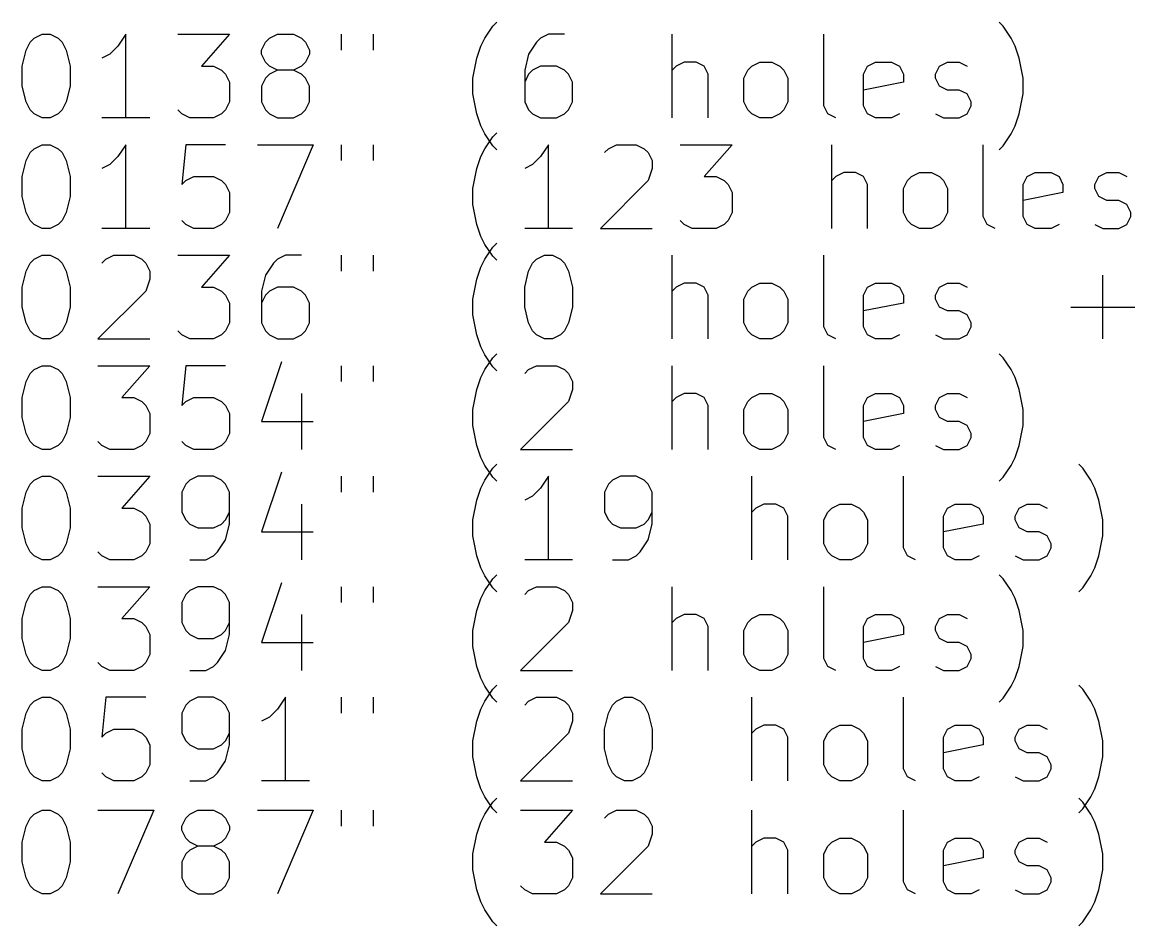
# Model space of a CAD drawing. Extents: x 148 to 350, y -219 to -100.
# Drawn here: x 174.29 to 200.86, y -206.71 to -185.12 of the extents above; entities that cross this region are included whole.
import ezdxf

# ---------------------------------------------------------------- set-up
doc = ezdxf.new("R2010")
doc.units = 0
doc.layers.add('BLACK', color=7, linetype='CONTINUOUS')

msp = doc.modelspace()

# ---------------------------------------------------------------- linework, layer by layer
at = {"layer": 'BLACK', "linetype": 'CONTINUOUS'}
for p, q in [((185.524, -185.214), (185.619, -185.119)), ((197.714, -185.214), (197.619, -185.119)), ((174.571, -185.5), (174.762, -185.405)), ((174.762, -185.405), (174.952, -185.405)), ((174.952, -185.405), (175.143, -185.5)), ((176.762, -185.405), (176.571, -185.69)), ((176.762, -187.405), (176.762, -185.405)), ((178, -185.405), (179.238, -185.405)), ((179.238, -185.405), (178.571, -186.167)), ((180.19, -185.5), (180.381, -185.405)), ((180.381, -185.405), (180.762, -185.405)), ((180.762, -185.405), (180.952, -185.5)), ((181.905, -185.405), (181.905, -185.786)), ((182.667, -185.405), (182.667, -185.786)), ((185.333, -185.5), (185.524, -185.214)), ((186.857, -185.405), (186.667, -185.5)), ((187.238, -185.405), (186.857, -185.405)), ((189.81, -187.405), (189.81, -185.405)), ((193.429, -187.119), (193.429, -185.405)), ((197.905, -185.5), (197.714, -185.214)), ((174.381, -185.786), (174.476, -185.595)), ((174.476, -185.595), (174.571, -185.5)), ((175.143, -185.5), (175.238, -185.595)), ((175.238, -185.595), (175.333, -185.786)), ((176.571, -185.69), (176.381, -185.881)), ((180, -185.786), (180.095, -185.595)), ((180.095, -185.595), (180.19, -185.5)), ((180.952, -185.5), (181.048, -185.595)), ((181.048, -185.595), (181.143, -185.786)), ((185.143, -185.976), (185.238, -185.69)), ((185.238, -185.69), (185.333, -185.5)), ((186.571, -185.595), (186.381, -185.881)), ((186.667, -185.5), (186.571, -185.595)), ((198, -185.69), (197.905, -185.5)), ((198.095, -185.976), (198, -185.69)), ((174.286, -186.167), (174.381, -185.786)), ((175.333, -185.786), (175.429, -186.167)), ((176.381, -185.881), (176.19, -185.976)), ((180, -185.881), (180, -185.786)), ((180.095, -186.071), (180, -185.881)), ((181.143, -185.881), (181.048, -186.071)), ((181.143, -185.786), (181.143, -185.881)), ((185.048, -186.452), (185.143, -185.976)), ((186.381, -185.881), (186.286, -186.262)), ((198.19, -186.452), (198.095, -185.976)), ((174.286, -186.643), (174.286, -186.167)), ((175.429, -186.167), (175.429, -186.643)), ((178.571, -186.167), (178.857, -186.167)), ((178.857, -186.167), (179.048, -186.262)), ((179.048, -186.262), (179.143, -186.357)), ((180.19, -186.167), (180.095, -186.071)), ((180.381, -186.262), (180.19, -186.167)), ((180.381, -186.262), (180.19, -186.357)), ((180.762, -186.262), (180.381, -186.262)), ((180.952, -186.167), (180.762, -186.262)), ((180.952, -186.357), (180.762, -186.262)), ((181.048, -186.071), (180.952, -186.167)), ((186.286, -186.262), (186.286, -187.024)), ((186.476, -186.262), (186.381, -186.357)), ((186.667, -186.167), (186.476, -186.262)), ((187.048, -186.167), (186.667, -186.167)), ((187.238, -186.262), (187.048, -186.167)), ((187.333, -186.357), (187.238, -186.262)), ((189.905, -186.167), (189.81, -186.262)), ((190.095, -186.071), (189.905, -186.167)), ((190.381, -186.071), (190.095, -186.071)), ((190.571, -186.167), (190.381, -186.071)), ((190.667, -186.357), (190.571, -186.167)), ((191.524, -186.452), (191.619, -186.262)), ((191.619, -186.262), (191.714, -186.167)), ((191.714, -186.167), (191.905, -186.071)), ((191.905, -186.071), (192.19, -186.071)), ((192.19, -186.071), (192.381, -186.167)), ((192.381, -186.167), (192.476, -186.262)), ((192.476, -186.262), (192.571, -186.452)), ((194.381, -186.357), (194.476, -186.167)), ((194.476, -186.167), (194.667, -186.071)), ((194.667, -186.071), (195.048, -186.071)), ((195.048, -186.071), (195.238, -186.167)), ((195.238, -186.167), (195.333, -186.357)), ((196.095, -186.357), (196.19, -186.167)), ((196.19, -186.167), (196.381, -186.071)), ((196.381, -186.071), (196.667, -186.071)), ((196.667, -186.071), (196.857, -186.167)), ((179.143, -186.357), (179.238, -186.548)), ((180.095, -186.452), (180, -186.643)), ((180.19, -186.357), (180.095, -186.452)), ((181.048, -186.452), (180.952, -186.357)), ((181.143, -186.643), (181.048, -186.452)), ((185.048, -186.833), (185.048, -186.452)), ((186.381, -186.357), (186.286, -186.548)), ((187.429, -186.548), (187.333, -186.357)), ((190.667, -187.405), (190.667, -186.357)), ((191.524, -187.024), (191.524, -186.452)), ((192.571, -186.452), (192.571, -187.024)), ((194.381, -187.119), (194.381, -186.357)), ((195.333, -186.357), (195.333, -186.548)), ((196.095, -186.452), (196.095, -186.357)), ((196.19, -186.643), (196.095, -186.452)), ((198.19, -186.833), (198.19, -186.452)), ((174.381, -187.024), (174.286, -186.643)), ((175.429, -186.643), (175.333, -187.024)), ((179.238, -186.548), (179.238, -187.024)), ((180, -186.643), (180, -187.024)), ((181.143, -187.024), (181.143, -186.643)), ((187.429, -187.024), (187.429, -186.548)), ((195.333, -186.548), (194.381, -186.738)), ((196.381, -186.738), (196.19, -186.643)), ((196.667, -186.738), (196.381, -186.738)), ((196.857, -186.833), (196.667, -186.738)), ((174.476, -187.214), (174.381, -187.024)), ((175.333, -187.024), (175.238, -187.214)), ((179.238, -187.024), (179.143, -187.214)), ((180, -187.024), (180.095, -187.214)), ((181.048, -187.214), (181.143, -187.024)), ((185.143, -187.31), (185.048, -186.833)), ((186.286, -187.024), (186.381, -187.214)), ((187.333, -187.214), (187.429, -187.024)), ((191.619, -187.214), (191.524, -187.024)), ((192.571, -187.024), (192.476, -187.214)), ((196.952, -187.024), (196.857, -186.833)), ((196.952, -187.119), (196.952, -187.024)), ((198.095, -187.31), (198.19, -186.833)), ((174.571, -187.31), (174.476, -187.214)), ((174.762, -187.405), (174.571, -187.31)), ((175.143, -187.31), (174.952, -187.405)), ((175.238, -187.214), (175.143, -187.31)), ((178.095, -187.31), (178, -187.214)), ((178.286, -187.405), (178.095, -187.31)), ((179.048, -187.31), (178.857, -187.405)), ((179.143, -187.214), (179.048, -187.31)), ((180.095, -187.214), (180.19, -187.31)), ((180.19, -187.31), (180.381, -187.405)), ((180.762, -187.405), (180.952, -187.31)), ((180.952, -187.31), (181.048, -187.214)), ((185.238, -187.595), (185.143, -187.31)), ((186.381, -187.214), (186.476, -187.31)), ((186.476, -187.31), (186.667, -187.405)), ((187.048, -187.405), (187.238, -187.31)), ((187.238, -187.31), (187.333, -187.214)), ((191.714, -187.31), (191.619, -187.214)), ((191.905, -187.405), (191.714, -187.31)), ((192.381, -187.31), (192.19, -187.405)), ((192.476, -187.214), (192.381, -187.31)), ((193.524, -187.31), (193.429, -187.119)), ((193.714, -187.405), (193.524, -187.31)), ((194.476, -187.31), (194.381, -187.119)), ((194.667, -187.405), (194.476, -187.31)), ((195.238, -187.31), (195.048, -187.405)), ((196.095, -187.31), (196.286, -187.405)), ((196.667, -187.405), (196.857, -187.31)), ((196.857, -187.31), (196.952, -187.119)), ((198, -187.595), (198.095, -187.31)), ((174.952, -187.405), (174.762, -187.405)), ((177.333, -187.405), (176.19, -187.405)), ((178.857, -187.405), (178.286, -187.405)), ((180.381, -187.405), (180.762, -187.405)), ((186.667, -187.405), (187.048, -187.405)), ((192.19, -187.405), (191.905, -187.405)), ((195.048, -187.405), (194.667, -187.405)), ((196.286, -187.405), (196.667, -187.405)), ((185.333, -187.786), (185.238, -187.595)), ((185.524, -188.071), (185.333, -187.786)), ((185.333, -188.14), (185.524, -187.854)), ((185.524, -187.854), (185.619, -187.759)), ((197.714, -188.071), (197.905, -187.786)), ((197.905, -187.786), (198, -187.595)), ((174.571, -188.14), (174.762, -188.045)), ((174.762, -188.045), (174.952, -188.045)), ((174.952, -188.045), (175.143, -188.14)), ((176.762, -188.045), (176.571, -188.33)), ((176.762, -190.045), (176.762, -188.045)), ((178.19, -188.045), (178.095, -188.997)), ((179.143, -188.045), (178.19, -188.045)), ((179.905, -188.045), (181.238, -188.045)), ((181.238, -188.045), (180.381, -190.045)), ((181.905, -188.045), (181.905, -188.426)), ((182.667, -188.045), (182.667, -188.426)), ((185.619, -188.167), (185.524, -188.071)), ((186.857, -188.045), (186.667, -188.33)), ((186.857, -190.045), (186.857, -188.045)), ((188.286, -188.14), (188.476, -188.045)), ((188.476, -188.045), (188.952, -188.045)), ((188.952, -188.045), (189.143, -188.14)), ((190, -188.045), (191.238, -188.045)), ((191.238, -188.045), (190.571, -188.807)), ((193.619, -190.045), (193.619, -188.045)), ((197.238, -189.759), (197.238, -188.045)), ((197.619, -188.167), (197.714, -188.071)), ((174.381, -188.426), (174.476, -188.235)), ((174.476, -188.235), (174.571, -188.14)), ((175.143, -188.14), (175.238, -188.235)), ((175.238, -188.235), (175.333, -188.426)), ((176.571, -188.33), (176.381, -188.521)), ((185.143, -188.616), (185.238, -188.33)), ((185.238, -188.33), (185.333, -188.14)), ((186.667, -188.33), (186.476, -188.521)), ((188.19, -188.235), (188.286, -188.14)), ((189.143, -188.14), (189.238, -188.235)), ((189.238, -188.235), (189.333, -188.426)), ((174.286, -188.807), (174.381, -188.426)), ((175.333, -188.426), (175.429, -188.807)), ((176.381, -188.521), (176.19, -188.616)), ((185.048, -189.092), (185.143, -188.616)), ((186.476, -188.521), (186.286, -188.616)), ((189.333, -188.616), (189.238, -188.902)), ((189.333, -188.426), (189.333, -188.616)), ((174.286, -189.283), (174.286, -188.807)), ((175.429, -188.807), (175.429, -189.283)), ((178.095, -188.997), (178.19, -188.902)), ((178.19, -188.902), (178.381, -188.807)), ((178.381, -188.807), (178.857, -188.807)), ((178.857, -188.807), (179.048, -188.902)), ((179.048, -188.902), (179.143, -188.997)), ((189.238, -188.902), (188.095, -190.045)), ((190.571, -188.807), (190.857, -188.807)), ((190.857, -188.807), (191.048, -188.902)), ((191.048, -188.902), (191.143, -188.997)), ((193.714, -188.807), (193.619, -188.902)), ((193.905, -188.711), (193.714, -188.807)), ((194.19, -188.711), (193.905, -188.711)), ((194.381, -188.807), (194.19, -188.711)), ((194.476, -188.997), (194.381, -188.807)), ((195.333, -189.092), (195.429, -188.902)), ((195.429, -188.902), (195.524, -188.807)), ((195.524, -188.807), (195.714, -188.711)), ((195.714, -188.711), (196, -188.711)), ((196, -188.711), (196.19, -188.807)), ((196.19, -188.807), (196.286, -188.902)), ((196.286, -188.902), (196.381, -189.092)), ((198.19, -188.997), (198.286, -188.807)), ((198.286, -188.807), (198.476, -188.711)), ((198.476, -188.711), (198.857, -188.711)), ((198.857, -188.711), (199.048, -188.807)), ((199.048, -188.807), (199.143, -188.997)), ((199.905, -188.997), (200, -188.807)), ((200, -188.807), (200.19, -188.711)), ((200.19, -188.711), (200.476, -188.711)), ((200.476, -188.711), (200.667, -188.807)), ((179.143, -188.997), (179.238, -189.188)), ((185.048, -189.473), (185.048, -189.092)), ((191.143, -188.997), (191.238, -189.188)), ((194.476, -190.045), (194.476, -188.997)), ((195.333, -189.664), (195.333, -189.092)), ((196.381, -189.092), (196.381, -189.664)), ((198.19, -189.759), (198.19, -188.997)), ((199.143, -188.997), (199.143, -189.188)), ((199.905, -189.092), (199.905, -188.997)), ((200, -189.283), (199.905, -189.092)), ((174.381, -189.664), (174.286, -189.283)), ((175.429, -189.283), (175.333, -189.664)), ((179.238, -189.188), (179.238, -189.664)), ((191.238, -189.188), (191.238, -189.664)), ((199.143, -189.188), (198.19, -189.378)), ((200.19, -189.378), (200, -189.283)), ((200.476, -189.378), (200.19, -189.378)), ((200.667, -189.473), (200.476, -189.378)), ((174.476, -189.854), (174.381, -189.664)), ((175.333, -189.664), (175.238, -189.854)), ((179.238, -189.664), (179.143, -189.854)), ((185.143, -189.95), (185.048, -189.473)), ((191.238, -189.664), (191.143, -189.854)), ((195.429, -189.854), (195.333, -189.664)), ((196.381, -189.664), (196.286, -189.854)), ((200.762, -189.664), (200.667, -189.473)), ((200.762, -189.759), (200.762, -189.664)), ((174.571, -189.95), (174.476, -189.854)), ((174.762, -190.045), (174.571, -189.95)), ((175.143, -189.95), (174.952, -190.045)), ((175.238, -189.854), (175.143, -189.95)), ((178.19, -189.95), (178.095, -189.854)), ((178.381, -190.045), (178.19, -189.95)), ((179.048, -189.95), (178.857, -190.045)), ((179.143, -189.854), (179.048, -189.95)), ((185.238, -190.235), (185.143, -189.95)), ((190.095, -189.95), (190, -189.854)), ((190.286, -190.045), (190.095, -189.95)), ((191.048, -189.95), (190.857, -190.045)), ((191.143, -189.854), (191.048, -189.95)), ((195.524, -189.95), (195.429, -189.854)), ((195.714, -190.045), (195.524, -189.95)), ((196.19, -189.95), (196, -190.045)), ((196.286, -189.854), (196.19, -189.95)), ((197.333, -189.95), (197.238, -189.759)), ((197.524, -190.045), (197.333, -189.95)), ((198.286, -189.95), (198.19, -189.759)), ((198.476, -190.045), (198.286, -189.95)), ((199.048, -189.95), (198.857, -190.045)), ((199.905, -189.95), (200.095, -190.045)), ((200.476, -190.045), (200.667, -189.95)), ((200.667, -189.95), (200.762, -189.759)), ((174.952, -190.045), (174.762, -190.045)), ((177.333, -190.045), (176.19, -190.045)), ((178.857, -190.045), (178.381, -190.045)), ((185.333, -190.426), (185.238, -190.235)), ((187.429, -190.045), (186.286, -190.045)), ((188.095, -190.045), (189.333, -190.045)), ((190.857, -190.045), (190.286, -190.045)), ((196, -190.045), (195.714, -190.045)), ((198.857, -190.045), (198.476, -190.045)), ((200.095, -190.045), (200.476, -190.045)), ((185.524, -190.711), (185.333, -190.426)), ((185.333, -190.78), (185.524, -190.494)), ((185.524, -190.494), (185.619, -190.399)), ((174.571, -190.78), (174.762, -190.685)), ((174.762, -190.685), (174.952, -190.685)), ((174.952, -190.685), (175.143, -190.78)), ((176.286, -190.78), (176.476, -190.685)), ((176.476, -190.685), (176.952, -190.685)), ((176.952, -190.685), (177.143, -190.78)), ((178, -190.685), (179.238, -190.685)), ((179.238, -190.685), (178.571, -191.447)), ((180.571, -190.685), (180.381, -190.78)), ((180.952, -190.685), (180.571, -190.685)), ((181.905, -190.685), (181.905, -191.066)), ((182.667, -190.685), (182.667, -191.066)), ((185.619, -190.807), (185.524, -190.711)), ((186.571, -190.78), (186.762, -190.685)), ((186.762, -190.685), (186.952, -190.685)), ((186.952, -190.685), (187.143, -190.78)), ((189.81, -192.685), (189.81, -190.685)), ((193.429, -192.399), (193.429, -190.685)), ((174.381, -191.066), (174.476, -190.875)), ((174.476, -190.875), (174.571, -190.78)), ((175.143, -190.78), (175.238, -190.875)), ((175.238, -190.875), (175.333, -191.066)), ((176.19, -190.875), (176.286, -190.78)), ((177.143, -190.78), (177.238, -190.875)), ((177.238, -190.875), (177.333, -191.066)), ((180.286, -190.875), (180.095, -191.161)), ((180.381, -190.78), (180.286, -190.875)), ((185.143, -191.256), (185.238, -190.97)), ((185.238, -190.97), (185.333, -190.78)), ((186.381, -191.066), (186.476, -190.875)), ((186.476, -190.875), (186.571, -190.78)), ((187.143, -190.78), (187.238, -190.875)), ((187.238, -190.875), (187.333, -191.066)), ((174.286, -191.447), (174.381, -191.066)), ((175.333, -191.066), (175.429, -191.447)), ((177.333, -191.256), (177.238, -191.542)), ((177.333, -191.066), (177.333, -191.256)), ((180.095, -191.161), (180, -191.542)), ((185.048, -191.732), (185.143, -191.256)), ((186.286, -191.447), (186.381, -191.066)), ((187.333, -191.066), (187.429, -191.447)), ((200.095, -192.685), (200.095, -191.161)), ((174.286, -191.923), (174.286, -191.447)), ((175.429, -191.447), (175.429, -191.923)), ((177.238, -191.542), (176.095, -192.685)), ((178.571, -191.447), (178.857, -191.447)), ((178.857, -191.447), (179.048, -191.542)), ((179.048, -191.542), (179.143, -191.637)), ((180, -191.542), (180, -192.304)), ((180.19, -191.542), (180.095, -191.637)), ((180.381, -191.447), (180.19, -191.542)), ((180.762, -191.447), (180.381, -191.447)), ((180.952, -191.542), (180.762, -191.447)), ((181.048, -191.637), (180.952, -191.542)), ((186.286, -191.923), (186.286, -191.447)), ((187.429, -191.447), (187.429, -191.923)), ((189.905, -191.447), (189.81, -191.542)), ((190.095, -191.351), (189.905, -191.447)), ((190.381, -191.351), (190.095, -191.351)), ((190.571, -191.447), (190.381, -191.351)), ((190.667, -191.637), (190.571, -191.447)), ((191.524, -191.732), (191.619, -191.542)), ((191.619, -191.542), (191.714, -191.447)), ((191.714, -191.447), (191.905, -191.351)), ((191.905, -191.351), (192.19, -191.351)), ((192.19, -191.351), (192.381, -191.447)), ((192.381, -191.447), (192.476, -191.542)), ((192.476, -191.542), (192.571, -191.732)), ((194.381, -191.637), (194.476, -191.447)), ((194.476, -191.447), (194.667, -191.351)), ((194.667, -191.351), (195.048, -191.351)), ((195.048, -191.351), (195.238, -191.447)), ((195.238, -191.447), (195.333, -191.637)), ((196.095, -191.637), (196.19, -191.447)), ((196.19, -191.447), (196.381, -191.351)), ((196.381, -191.351), (196.667, -191.351)), ((196.667, -191.351), (196.857, -191.447)), ((179.143, -191.637), (179.238, -191.828)), ((179.238, -191.828), (179.238, -192.304)), ((180.095, -191.637), (180, -191.828)), ((181.143, -191.828), (181.048, -191.637)), ((181.143, -192.304), (181.143, -191.828)), ((185.048, -192.113), (185.048, -191.732)), ((190.667, -192.685), (190.667, -191.637)), ((191.524, -192.304), (191.524, -191.732)), ((192.571, -191.732), (192.571, -192.304)), ((194.381, -192.399), (194.381, -191.637)), ((195.333, -191.828), (194.381, -192.018)), ((195.333, -191.637), (195.333, -191.828)), ((196.095, -191.732), (196.095, -191.637)), ((196.19, -191.923), (196.095, -191.732)), ((174.381, -192.304), (174.286, -191.923)), ((175.429, -191.923), (175.333, -192.304)), ((186.381, -192.304), (186.286, -191.923)), ((187.429, -191.923), (187.333, -192.304)), ((196.381, -192.018), (196.19, -191.923)), ((196.667, -192.018), (196.381, -192.018)), ((196.857, -192.113), (196.667, -192.018)), ((199.333, -191.923), (200.857, -191.923)), ((174.476, -192.494), (174.381, -192.304)), ((175.333, -192.304), (175.238, -192.494)), ((179.238, -192.304), (179.143, -192.494)), ((180, -192.304), (180.095, -192.494)), ((181.048, -192.494), (181.143, -192.304)), ((185.143, -192.59), (185.048, -192.113)), ((186.476, -192.494), (186.381, -192.304)), ((187.333, -192.304), (187.238, -192.494)), ((191.619, -192.494), (191.524, -192.304)), ((192.571, -192.304), (192.476, -192.494)), ((196.952, -192.304), (196.857, -192.113)), ((196.952, -192.399), (196.952, -192.304)), ((174.571, -192.59), (174.476, -192.494)), ((174.762, -192.685), (174.571, -192.59)), ((175.143, -192.59), (174.952, -192.685)), ((175.238, -192.494), (175.143, -192.59)), ((178.095, -192.59), (178, -192.494)), ((178.286, -192.685), (178.095, -192.59)), ((179.048, -192.59), (178.857, -192.685)), ((179.143, -192.494), (179.048, -192.59)), ((180.095, -192.494), (180.19, -192.59)), ((180.19, -192.59), (180.381, -192.685)), ((180.762, -192.685), (180.952, -192.59)), ((180.952, -192.59), (181.048, -192.494)), ((185.238, -192.875), (185.143, -192.59)), ((186.571, -192.59), (186.476, -192.494)), ((186.762, -192.685), (186.571, -192.59)), ((187.143, -192.59), (186.952, -192.685)), ((187.238, -192.494), (187.143, -192.59)), ((191.714, -192.59), (191.619, -192.494)), ((191.905, -192.685), (191.714, -192.59)), ((192.381, -192.59), (192.19, -192.685)), ((192.476, -192.494), (192.381, -192.59)), ((193.524, -192.59), (193.429, -192.399)), ((193.714, -192.685), (193.524, -192.59)), ((194.476, -192.59), (194.381, -192.399)), ((194.667, -192.685), (194.476, -192.59)), ((195.238, -192.59), (195.048, -192.685)), ((196.095, -192.59), (196.286, -192.685)), ((196.667, -192.685), (196.857, -192.59)), ((196.857, -192.59), (196.952, -192.399)), ((174.952, -192.685), (174.762, -192.685)), ((176.095, -192.685), (177.333, -192.685)), ((178.857, -192.685), (178.286, -192.685)), ((180.381, -192.685), (180.762, -192.685)), ((185.333, -193.066), (185.238, -192.875)), ((186.952, -192.685), (186.762, -192.685)), ((192.19, -192.685), (191.905, -192.685)), ((195.048, -192.685), (194.667, -192.685)), ((196.286, -192.685), (196.667, -192.685)), ((185.524, -193.351), (185.333, -193.066)), ((185.333, -193.42), (185.524, -193.134)), ((185.524, -193.134), (185.619, -193.039)), ((197.714, -193.134), (197.619, -193.039)), ((197.905, -193.42), (197.714, -193.134)), ((174.476, -193.515), (174.571, -193.42)), ((174.571, -193.42), (174.762, -193.325)), ((174.762, -193.325), (174.952, -193.325)), ((174.952, -193.325), (175.143, -193.42)), ((175.143, -193.42), (175.238, -193.515)), ((176.095, -193.325), (177.333, -193.325)), ((177.333, -193.325), (176.667, -194.087)), ((178.19, -193.325), (178.095, -194.277)), ((179.143, -193.325), (178.19, -193.325)), ((180.476, -193.23), (180, -194.658)), ((181.905, -193.325), (181.905, -193.706)), ((182.667, -193.325), (182.667, -193.706)), ((185.238, -193.61), (185.333, -193.42)), ((185.619, -193.447), (185.524, -193.351)), ((186.286, -193.515), (186.381, -193.42)), ((186.381, -193.42), (186.571, -193.325)), ((186.571, -193.325), (187.048, -193.325)), ((187.048, -193.325), (187.238, -193.42)), ((187.238, -193.42), (187.333, -193.515)), ((189.81, -195.325), (189.81, -193.325)), ((193.429, -195.039), (193.429, -193.325)), ((198, -193.61), (197.905, -193.42)), ((174.381, -193.706), (174.476, -193.515)), ((175.238, -193.515), (175.333, -193.706)), ((185.143, -193.896), (185.238, -193.61)), ((187.333, -193.515), (187.429, -193.706)), ((198.095, -193.896), (198, -193.61)), ((174.286, -194.087), (174.381, -193.706)), ((175.333, -193.706), (175.429, -194.087)), ((185.048, -194.372), (185.143, -193.896)), ((187.429, -193.896), (187.333, -194.182)), ((187.429, -193.706), (187.429, -193.896)), ((198.19, -194.372), (198.095, -193.896)), ((174.286, -194.563), (174.286, -194.087)), ((175.429, -194.087), (175.429, -194.563)), ((176.667, -194.087), (176.952, -194.087)), ((176.952, -194.087), (177.143, -194.182)), ((177.143, -194.182), (177.238, -194.277)), ((178.095, -194.277), (178.19, -194.182)), ((178.19, -194.182), (178.381, -194.087)), ((178.381, -194.087), (178.857, -194.087)), ((178.857, -194.087), (179.048, -194.182)), ((179.048, -194.182), (179.143, -194.277)), ((180.952, -193.991), (180.952, -195.325)), ((187.333, -194.182), (186.19, -195.325)), ((189.905, -194.087), (189.81, -194.182)), ((190.095, -193.991), (189.905, -194.087)), ((190.381, -193.991), (190.095, -193.991)), ((190.571, -194.087), (190.381, -193.991)), ((190.667, -194.277), (190.571, -194.087)), ((191.524, -194.372), (191.619, -194.182)), ((191.619, -194.182), (191.714, -194.087)), ((191.714, -194.087), (191.905, -193.991)), ((191.905, -193.991), (192.19, -193.991)), ((192.19, -193.991), (192.381, -194.087)), ((192.381, -194.087), (192.476, -194.182)), ((192.476, -194.182), (192.571, -194.372)), ((194.381, -194.277), (194.476, -194.087)), ((194.476, -194.087), (194.667, -193.991)), ((194.667, -193.991), (195.048, -193.991)), ((195.048, -193.991), (195.238, -194.087)), ((195.238, -194.087), (195.333, -194.277)), ((196.095, -194.277), (196.19, -194.087)), ((196.19, -194.087), (196.381, -193.991)), ((196.381, -193.991), (196.667, -193.991)), ((196.667, -193.991), (196.857, -194.087)), ((177.238, -194.277), (177.333, -194.468)), ((177.333, -194.468), (177.333, -194.944)), ((179.143, -194.277), (179.238, -194.468)), ((179.238, -194.468), (179.238, -194.944)), ((185.048, -194.753), (185.048, -194.372)), ((190.667, -195.325), (190.667, -194.277)), ((191.524, -194.944), (191.524, -194.372)), ((192.571, -194.372), (192.571, -194.944)), ((194.381, -195.039), (194.381, -194.277)), ((195.333, -194.468), (194.381, -194.658)), ((195.333, -194.277), (195.333, -194.468)), ((196.095, -194.372), (196.095, -194.277)), ((196.19, -194.563), (196.095, -194.372)), ((198.19, -194.753), (198.19, -194.372)), ((174.381, -194.944), (174.286, -194.563)), ((175.429, -194.563), (175.333, -194.944)), ((180, -194.658), (181.238, -194.658)), ((185.143, -195.23), (185.048, -194.753)), ((196.381, -194.658), (196.19, -194.563)), ((196.667, -194.658), (196.381, -194.658)), ((196.857, -194.753), (196.667, -194.658)), ((196.952, -194.944), (196.857, -194.753)), ((198.095, -195.23), (198.19, -194.753)), ((174.476, -195.134), (174.381, -194.944)), ((175.333, -194.944), (175.238, -195.134)), ((177.333, -194.944), (177.238, -195.134)), ((179.238, -194.944), (179.143, -195.134)), ((191.619, -195.134), (191.524, -194.944)), ((192.571, -194.944), (192.476, -195.134)), ((196.952, -195.039), (196.952, -194.944)), ((174.571, -195.23), (174.476, -195.134)), ((174.762, -195.325), (174.571, -195.23)), ((175.143, -195.23), (174.952, -195.325)), ((175.238, -195.134), (175.143, -195.23)), ((176.19, -195.23), (176.095, -195.134)), ((176.381, -195.325), (176.19, -195.23)), ((177.143, -195.23), (176.952, -195.325)), ((177.238, -195.134), (177.143, -195.23)), ((178.19, -195.23), (178.095, -195.134)), ((178.381, -195.325), (178.19, -195.23)), ((179.048, -195.23), (178.857, -195.325)), ((179.143, -195.134), (179.048, -195.23)), ((185.238, -195.515), (185.143, -195.23)), ((191.714, -195.23), (191.619, -195.134)), ((191.905, -195.325), (191.714, -195.23)), ((192.381, -195.23), (192.19, -195.325)), ((192.476, -195.134), (192.381, -195.23)), ((193.524, -195.23), (193.429, -195.039)), ((193.714, -195.325), (193.524, -195.23)), ((194.476, -195.23), (194.381, -195.039)), ((194.667, -195.325), (194.476, -195.23)), ((195.238, -195.23), (195.048, -195.325)), ((196.095, -195.23), (196.286, -195.325)), ((196.667, -195.325), (196.857, -195.23)), ((196.857, -195.23), (196.952, -195.039)), ((198, -195.515), (198.095, -195.23)), ((174.952, -195.325), (174.762, -195.325)), ((176.952, -195.325), (176.381, -195.325)), ((178.857, -195.325), (178.381, -195.325)), ((185.333, -195.706), (185.238, -195.515)), ((186.19, -195.325), (187.429, -195.325)), ((192.19, -195.325), (191.905, -195.325)), ((195.048, -195.325), (194.667, -195.325)), ((196.286, -195.325), (196.667, -195.325)), ((197.905, -195.706), (198, -195.515)), ((185.524, -195.991), (185.333, -195.706)), ((185.333, -196.06), (185.524, -195.774)), ((185.524, -195.774), (185.619, -195.679)), ((197.714, -195.991), (197.905, -195.706)), ((199.619, -195.774), (199.524, -195.679)), ((199.81, -196.06), (199.619, -195.774)), ((174.476, -196.155), (174.571, -196.06)), ((174.571, -196.06), (174.762, -195.965)), ((174.762, -195.965), (174.952, -195.965)), ((174.952, -195.965), (175.143, -196.06)), ((175.143, -196.06), (175.238, -196.155)), ((176.095, -195.965), (177.333, -195.965)), ((177.333, -195.965), (176.667, -196.727)), ((178.286, -196.06), (178.19, -196.155)), ((178.476, -195.965), (178.286, -196.06)), ((178.857, -195.965), (178.476, -195.965)), ((179.048, -196.06), (178.857, -195.965)), ((179.143, -196.155), (179.048, -196.06)), ((180.476, -195.87), (180, -197.298)), ((181.905, -195.965), (181.905, -196.346)), ((182.667, -195.965), (182.667, -196.346)), ((185.238, -196.25), (185.333, -196.06)), ((185.619, -196.087), (185.524, -195.991)), ((186.857, -195.965), (186.667, -196.25)), ((186.857, -197.965), (186.857, -195.965)), ((188.381, -196.06), (188.286, -196.155)), ((188.571, -195.965), (188.381, -196.06)), ((188.952, -195.965), (188.571, -195.965)), ((189.143, -196.06), (188.952, -195.965)), ((189.238, -196.155), (189.143, -196.06)), ((191.714, -197.965), (191.714, -195.965)), ((195.333, -197.679), (195.333, -195.965)), ((197.619, -196.087), (197.714, -195.991)), ((199.905, -196.25), (199.81, -196.06)), ((174.286, -196.727), (174.381, -196.346)), ((174.381, -196.346), (174.476, -196.155)), ((175.238, -196.155), (175.333, -196.346)), ((175.333, -196.346), (175.429, -196.727)), ((178.19, -196.155), (178.095, -196.346)), ((178.095, -196.346), (178.095, -196.822)), ((179.238, -196.346), (179.143, -196.155)), ((179.238, -197.108), (179.238, -196.346)), ((185.143, -196.536), (185.238, -196.25)), ((186.667, -196.25), (186.476, -196.441)), ((188.286, -196.155), (188.19, -196.346)), ((188.19, -196.346), (188.19, -196.822)), ((189.333, -196.346), (189.238, -196.155)), ((189.333, -197.108), (189.333, -196.346)), ((200, -196.536), (199.905, -196.25)), ((185.048, -197.012), (185.143, -196.536)), ((186.476, -196.441), (186.286, -196.536)), ((200.095, -197.012), (200, -196.536)), ((174.286, -197.203), (174.286, -196.727)), ((175.429, -196.727), (175.429, -197.203)), ((176.667, -196.727), (176.952, -196.727)), ((176.952, -196.727), (177.143, -196.822)), ((177.143, -196.822), (177.238, -196.917)), ((178.095, -196.822), (178.19, -197.012)), ((179.143, -197.012), (179.238, -196.822)), ((180.952, -196.631), (180.952, -197.965)), ((188.19, -196.822), (188.286, -197.012)), ((189.238, -197.012), (189.333, -196.822)), ((191.81, -196.727), (191.714, -196.822)), ((192, -196.631), (191.81, -196.727)), ((192.286, -196.631), (192, -196.631)), ((192.476, -196.727), (192.286, -196.631)), ((192.571, -196.917), (192.476, -196.727)), ((193.429, -197.012), (193.524, -196.822)), ((193.524, -196.822), (193.619, -196.727)), ((193.619, -196.727), (193.81, -196.631)), ((193.81, -196.631), (194.095, -196.631)), ((194.095, -196.631), (194.286, -196.727)), ((194.286, -196.727), (194.381, -196.822)), ((194.381, -196.822), (194.476, -197.012)), ((196.286, -196.917), (196.381, -196.727)), ((196.381, -196.727), (196.571, -196.631)), ((196.571, -196.631), (196.952, -196.631)), ((196.952, -196.631), (197.143, -196.727)), ((197.143, -196.727), (197.238, -196.917)), ((198, -196.917), (198.095, -196.727)), ((198.095, -196.727), (198.286, -196.631)), ((198.286, -196.631), (198.571, -196.631)), ((198.571, -196.631), (198.762, -196.727)), ((177.238, -196.917), (177.333, -197.108)), ((177.333, -197.108), (177.333, -197.584)), ((178.19, -197.012), (178.286, -197.108)), ((178.286, -197.108), (178.476, -197.203)), ((178.857, -197.203), (179.048, -197.108)), ((179.048, -197.108), (179.143, -197.012)), ((179.143, -197.489), (179.238, -197.108)), ((185.048, -197.393), (185.048, -197.012)), ((188.286, -197.012), (188.381, -197.108)), ((188.381, -197.108), (188.571, -197.203)), ((188.952, -197.203), (189.143, -197.108)), ((189.143, -197.108), (189.238, -197.012)), ((189.238, -197.489), (189.333, -197.108)), ((192.571, -197.965), (192.571, -196.917)), ((193.429, -197.584), (193.429, -197.012)), ((194.476, -197.012), (194.476, -197.584)), ((196.286, -197.679), (196.286, -196.917)), ((197.238, -197.108), (196.286, -197.298)), ((197.238, -196.917), (197.238, -197.108)), ((198, -197.012), (198, -196.917)), ((198.095, -197.203), (198, -197.012)), ((200.095, -197.393), (200.095, -197.012)), ((174.381, -197.584), (174.286, -197.203)), ((175.429, -197.203), (175.333, -197.584)), ((178.476, -197.203), (178.857, -197.203)), ((180, -197.298), (181.238, -197.298)), ((185.143, -197.87), (185.048, -197.393)), ((188.571, -197.203), (188.952, -197.203)), ((198.286, -197.298), (198.095, -197.203)), ((198.571, -197.298), (198.286, -197.298)), ((198.762, -197.393), (198.571, -197.298)), ((198.857, -197.584), (198.762, -197.393)), ((200, -197.87), (200.095, -197.393)), ((174.476, -197.774), (174.381, -197.584)), ((175.333, -197.584), (175.238, -197.774)), ((177.333, -197.584), (177.238, -197.774)), ((178.952, -197.774), (179.143, -197.489)), ((189.048, -197.774), (189.238, -197.489)), ((193.524, -197.774), (193.429, -197.584)), ((194.476, -197.584), (194.381, -197.774)), ((195.429, -197.87), (195.333, -197.679)), ((196.381, -197.87), (196.286, -197.679)), ((198.762, -197.87), (198.857, -197.679)), ((198.857, -197.679), (198.857, -197.584)), ((174.571, -197.87), (174.476, -197.774)), ((174.762, -197.965), (174.571, -197.87)), ((175.143, -197.87), (174.952, -197.965)), ((175.238, -197.774), (175.143, -197.87)), ((176.19, -197.87), (176.095, -197.774)), ((176.381, -197.965), (176.19, -197.87)), ((177.143, -197.87), (176.952, -197.965)), ((177.238, -197.774), (177.143, -197.87)), ((178.667, -197.965), (178.857, -197.87)), ((178.857, -197.87), (178.952, -197.774)), ((185.238, -198.155), (185.143, -197.87)), ((188.762, -197.965), (188.952, -197.87)), ((188.952, -197.87), (189.048, -197.774)), ((193.619, -197.87), (193.524, -197.774)), ((193.81, -197.965), (193.619, -197.87)), ((194.286, -197.87), (194.095, -197.965)), ((194.381, -197.774), (194.286, -197.87)), ((195.619, -197.965), (195.429, -197.87)), ((196.571, -197.965), (196.381, -197.87)), ((197.143, -197.87), (196.952, -197.965)), ((198, -197.87), (198.19, -197.965)), ((198.571, -197.965), (198.762, -197.87)), ((199.905, -198.155), (200, -197.87)), ((174.952, -197.965), (174.762, -197.965)), ((176.952, -197.965), (176.381, -197.965)), ((178.286, -197.965), (178.667, -197.965)), ((185.333, -198.346), (185.238, -198.155)), ((187.429, -197.965), (186.286, -197.965)), ((188.381, -197.965), (188.762, -197.965)), ((194.095, -197.965), (193.81, -197.965)), ((196.952, -197.965), (196.571, -197.965)), ((198.19, -197.965), (198.571, -197.965)), ((199.81, -198.346), (199.905, -198.155)), ((185.524, -198.631), (185.333, -198.346)), ((185.333, -198.7), (185.524, -198.414)), ((185.524, -198.414), (185.619, -198.319)), ((197.714, -198.414), (197.619, -198.319)), ((197.905, -198.7), (197.714, -198.414)), ((199.619, -198.631), (199.81, -198.346)), ((174.476, -198.795), (174.571, -198.7)), ((174.571, -198.7), (174.762, -198.605)), ((174.762, -198.605), (174.952, -198.605)), ((174.952, -198.605), (175.143, -198.7)), ((175.143, -198.7), (175.238, -198.795)), ((176.095, -198.605), (177.333, -198.605)), ((177.333, -198.605), (176.667, -199.367)), ((178.286, -198.7), (178.19, -198.795)), ((178.476, -198.605), (178.286, -198.7)), ((178.857, -198.605), (178.476, -198.605)), ((179.048, -198.7), (178.857, -198.605)), ((179.143, -198.795), (179.048, -198.7)), ((180.476, -198.51), (180, -199.938)), ((181.905, -198.605), (181.905, -198.986)), ((182.667, -198.605), (182.667, -198.986)), ((185.238, -198.89), (185.333, -198.7)), ((185.619, -198.727), (185.524, -198.631)), ((186.286, -198.795), (186.381, -198.7)), ((186.381, -198.7), (186.571, -198.605)), ((186.571, -198.605), (187.048, -198.605)), ((187.048, -198.605), (187.238, -198.7)), ((187.238, -198.7), (187.333, -198.795)), ((189.81, -200.605), (189.81, -198.605)), ((193.429, -200.319), (193.429, -198.605)), ((198, -198.89), (197.905, -198.7)), ((199.524, -198.727), (199.619, -198.631)), ((174.286, -199.367), (174.381, -198.986)), ((174.381, -198.986), (174.476, -198.795)), ((175.238, -198.795), (175.333, -198.986)), ((175.333, -198.986), (175.429, -199.367)), ((178.19, -198.795), (178.095, -198.986)), ((178.095, -198.986), (178.095, -199.462)), ((179.238, -198.986), (179.143, -198.795)), ((179.238, -199.748), (179.238, -198.986)), ((185.143, -199.176), (185.238, -198.89)), ((187.333, -198.795), (187.429, -198.986)), ((187.429, -198.986), (187.429, -199.176)), ((198.095, -199.176), (198, -198.89)), ((180.952, -199.271), (180.952, -200.605)), ((185.048, -199.652), (185.143, -199.176)), ((187.429, -199.176), (187.333, -199.462)), ((190.095, -199.271), (189.905, -199.367)), ((190.381, -199.271), (190.095, -199.271)), ((190.571, -199.367), (190.381, -199.271)), ((191.714, -199.367), (191.905, -199.271)), ((191.905, -199.271), (192.19, -199.271)), ((192.19, -199.271), (192.381, -199.367)), ((194.476, -199.367), (194.667, -199.271)), ((194.667, -199.271), (195.048, -199.271)), ((195.048, -199.271), (195.238, -199.367)), ((196.19, -199.367), (196.381, -199.271)), ((196.381, -199.271), (196.667, -199.271)), ((196.667, -199.271), (196.857, -199.367)), ((198.19, -199.652), (198.095, -199.176)), ((174.286, -199.843), (174.286, -199.367)), ((175.429, -199.367), (175.429, -199.843)), ((176.667, -199.367), (176.952, -199.367)), ((176.952, -199.367), (177.143, -199.462)), ((177.143, -199.462), (177.238, -199.557)), ((178.095, -199.462), (178.19, -199.652)), ((179.143, -199.652), (179.238, -199.462)), ((187.333, -199.462), (186.19, -200.605)), ((189.905, -199.367), (189.81, -199.462)), ((190.667, -199.557), (190.571, -199.367)), ((191.524, -199.652), (191.619, -199.462)), ((191.619, -199.462), (191.714, -199.367)), ((192.381, -199.367), (192.476, -199.462)), ((192.476, -199.462), (192.571, -199.652)), ((194.381, -199.557), (194.476, -199.367)), ((195.238, -199.367), (195.333, -199.557)), ((196.095, -199.557), (196.19, -199.367)), ((177.238, -199.557), (177.333, -199.748)), ((177.333, -199.748), (177.333, -200.224)), ((178.19, -199.652), (178.286, -199.748)), ((178.286, -199.748), (178.476, -199.843)), ((178.857, -199.843), (179.048, -199.748)), ((179.048, -199.748), (179.143, -199.652)), ((179.143, -200.129), (179.238, -199.748)), ((185.048, -200.033), (185.048, -199.652)), ((190.667, -200.605), (190.667, -199.557)), ((191.524, -200.224), (191.524, -199.652)), ((192.571, -199.652), (192.571, -200.224)), ((194.381, -200.319), (194.381, -199.557)), ((195.333, -199.748), (194.381, -199.938)), ((195.333, -199.557), (195.333, -199.748)), ((196.095, -199.652), (196.095, -199.557)), ((196.19, -199.843), (196.095, -199.652)), ((198.19, -200.033), (198.19, -199.652)), ((174.381, -200.224), (174.286, -199.843)), ((175.429, -199.843), (175.333, -200.224)), ((178.476, -199.843), (178.857, -199.843)), ((180, -199.938), (181.238, -199.938)), ((185.143, -200.51), (185.048, -200.033)), ((196.381, -199.938), (196.19, -199.843)), ((196.667, -199.938), (196.381, -199.938)), ((196.857, -200.033), (196.667, -199.938)), ((196.952, -200.224), (196.857, -200.033)), ((198.095, -200.51), (198.19, -200.033)), ((174.476, -200.414), (174.381, -200.224)), ((175.333, -200.224), (175.238, -200.414)), ((177.333, -200.224), (177.238, -200.414)), ((178.952, -200.414), (179.143, -200.129)), ((191.619, -200.414), (191.524, -200.224)), ((192.571, -200.224), (192.476, -200.414)), ((193.524, -200.51), (193.429, -200.319)), ((194.476, -200.51), (194.381, -200.319)), ((196.857, -200.51), (196.952, -200.319)), ((196.952, -200.319), (196.952, -200.224)), ((174.571, -200.51), (174.476, -200.414)), ((174.762, -200.605), (174.571, -200.51)), ((174.952, -200.605), (174.762, -200.605)), ((175.143, -200.51), (174.952, -200.605)), ((175.238, -200.414), (175.143, -200.51)), ((176.19, -200.51), (176.095, -200.414)), ((176.381, -200.605), (176.19, -200.51)), ((176.952, -200.605), (176.381, -200.605)), ((177.143, -200.51), (176.952, -200.605)), ((177.238, -200.414), (177.143, -200.51)), ((178.286, -200.605), (178.667, -200.605)), ((178.667, -200.605), (178.857, -200.51)), ((178.857, -200.51), (178.952, -200.414)), ((185.238, -200.795), (185.143, -200.51)), ((186.19, -200.605), (187.429, -200.605)), ((191.714, -200.51), (191.619, -200.414)), ((191.905, -200.605), (191.714, -200.51)), ((192.19, -200.605), (191.905, -200.605)), ((192.381, -200.51), (192.19, -200.605)), ((192.476, -200.414), (192.381, -200.51)), ((193.714, -200.605), (193.524, -200.51)), ((194.667, -200.605), (194.476, -200.51)), ((195.048, -200.605), (194.667, -200.605)), ((195.238, -200.51), (195.048, -200.605)), ((196.095, -200.51), (196.286, -200.605)), ((196.286, -200.605), (196.667, -200.605)), ((196.667, -200.605), (196.857, -200.51)), ((198, -200.795), (198.095, -200.51)), ((185.333, -200.986), (185.238, -200.795)), ((197.905, -200.986), (198, -200.795)), ((185.524, -201.271), (185.333, -200.986)), ((185.333, -201.34), (185.524, -201.054)), ((185.524, -201.054), (185.619, -200.959)), ((197.714, -201.271), (197.905, -200.986)), ((199.619, -201.054), (199.524, -200.959)), ((199.81, -201.34), (199.619, -201.054)), ((174.476, -201.435), (174.571, -201.34)), ((174.571, -201.34), (174.762, -201.245)), ((174.762, -201.245), (174.952, -201.245)), ((174.952, -201.245), (175.143, -201.34)), ((175.143, -201.34), (175.238, -201.435)), ((176.286, -201.245), (176.19, -202.197)), ((177.238, -201.245), (176.286, -201.245)), ((178.286, -201.34), (178.19, -201.435)), ((178.476, -201.245), (178.286, -201.34)), ((178.857, -201.245), (178.476, -201.245)), ((179.048, -201.34), (178.857, -201.245)), ((179.143, -201.435), (179.048, -201.34)), ((180.571, -201.245), (180.381, -201.53)), ((180.571, -203.245), (180.571, -201.245)), ((181.905, -201.245), (181.905, -201.626)), ((182.667, -201.245), (182.667, -201.626)), ((185.238, -201.53), (185.333, -201.34)), ((185.619, -201.367), (185.524, -201.271)), ((186.286, -201.435), (186.381, -201.34)), ((186.381, -201.34), (186.571, -201.245)), ((186.571, -201.245), (187.048, -201.245)), ((187.048, -201.245), (187.238, -201.34)), ((187.238, -201.34), (187.333, -201.435)), ((188.381, -201.435), (188.476, -201.34)), ((188.476, -201.34), (188.667, -201.245)), ((188.667, -201.245), (188.857, -201.245)), ((188.857, -201.245), (189.048, -201.34)), ((189.048, -201.34), (189.143, -201.435)), ((191.714, -203.245), (191.714, -201.245)), ((195.333, -202.959), (195.333, -201.245)), ((197.619, -201.367), (197.714, -201.271)), ((199.905, -201.53), (199.81, -201.34)), ((174.286, -202.007), (174.381, -201.626)), ((174.381, -201.626), (174.476, -201.435)), ((175.238, -201.435), (175.333, -201.626)), ((175.333, -201.626), (175.429, -202.007)), ((178.19, -201.435), (178.095, -201.626)), ((178.095, -201.626), (178.095, -202.102)), ((179.238, -201.626), (179.143, -201.435)), ((179.238, -202.388), (179.238, -201.626)), ((180.381, -201.53), (180.19, -201.721)), ((185.143, -201.816), (185.238, -201.53)), ((187.333, -201.435), (187.429, -201.626)), ((187.429, -201.626), (187.429, -201.816)), ((188.19, -202.007), (188.286, -201.626)), ((188.286, -201.626), (188.381, -201.435)), ((189.143, -201.435), (189.238, -201.626)), ((189.238, -201.626), (189.333, -202.007)), ((200, -201.816), (199.905, -201.53)), ((180.19, -201.721), (180, -201.816)), ((185.048, -202.292), (185.143, -201.816)), ((187.429, -201.816), (187.333, -202.102)), ((192, -201.911), (191.81, -202.007)), ((192.286, -201.911), (192, -201.911)), ((192.476, -202.007), (192.286, -201.911)), ((193.619, -202.007), (193.81, -201.911)), ((193.81, -201.911), (194.095, -201.911)), ((194.095, -201.911), (194.286, -202.007)), ((196.381, -202.007), (196.571, -201.911)), ((196.571, -201.911), (196.952, -201.911)), ((196.952, -201.911), (197.143, -202.007)), ((198.095, -202.007), (198.286, -201.911)), ((198.286, -201.911), (198.571, -201.911)), ((198.571, -201.911), (198.762, -202.007)), ((200.095, -202.292), (200, -201.816)), ((174.286, -202.483), (174.286, -202.007)), ((175.429, -202.007), (175.429, -202.483)), ((176.19, -202.197), (176.286, -202.102)), ((176.286, -202.102), (176.476, -202.007)), ((176.476, -202.007), (176.952, -202.007)), ((176.952, -202.007), (177.143, -202.102)), ((177.143, -202.102), (177.238, -202.197)), ((177.238, -202.197), (177.333, -202.388)), ((178.095, -202.102), (178.19, -202.292)), ((179.143, -202.292), (179.238, -202.102)), ((187.333, -202.102), (186.19, -203.245)), ((188.19, -202.483), (188.19, -202.007)), ((189.333, -202.007), (189.333, -202.483)), ((191.81, -202.007), (191.714, -202.102)), ((192.571, -202.197), (192.476, -202.007)), ((192.571, -203.245), (192.571, -202.197)), ((193.429, -202.292), (193.524, -202.102)), ((193.524, -202.102), (193.619, -202.007)), ((194.286, -202.007), (194.381, -202.102)), ((194.381, -202.102), (194.476, -202.292)), ((196.286, -202.197), (196.381, -202.007)), ((196.286, -202.959), (196.286, -202.197)), ((197.143, -202.007), (197.238, -202.197)), ((197.238, -202.197), (197.238, -202.388)), ((198, -202.197), (198.095, -202.007)), ((198, -202.292), (198, -202.197)), ((177.333, -202.388), (177.333, -202.864)), ((178.19, -202.292), (178.286, -202.388)), ((178.286, -202.388), (178.476, -202.483)), ((178.857, -202.483), (179.048, -202.388)), ((179.048, -202.388), (179.143, -202.292)), ((179.143, -202.769), (179.238, -202.388)), ((185.048, -202.673), (185.048, -202.292)), ((193.429, -202.864), (193.429, -202.292)), ((194.476, -202.292), (194.476, -202.864)), ((197.238, -202.388), (196.286, -202.578)), ((198.095, -202.483), (198, -202.292)), ((200.095, -202.673), (200.095, -202.292)), ((174.381, -202.864), (174.286, -202.483)), ((175.429, -202.483), (175.333, -202.864)), ((178.476, -202.483), (178.857, -202.483)), ((185.143, -203.15), (185.048, -202.673)), ((188.286, -202.864), (188.19, -202.483)), ((189.333, -202.483), (189.238, -202.864)), ((198.286, -202.578), (198.095, -202.483)), ((198.571, -202.578), (198.286, -202.578)), ((198.762, -202.673), (198.571, -202.578)), ((198.857, -202.864), (198.762, -202.673)), ((200, -203.15), (200.095, -202.673)), ((174.476, -203.054), (174.381, -202.864)), ((175.333, -202.864), (175.238, -203.054)), ((177.333, -202.864), (177.238, -203.054)), ((178.952, -203.054), (179.143, -202.769)), ((188.381, -203.054), (188.286, -202.864)), ((189.238, -202.864), (189.143, -203.054)), ((193.524, -203.054), (193.429, -202.864)), ((194.476, -202.864), (194.381, -203.054)), ((195.429, -203.15), (195.333, -202.959)), ((196.381, -203.15), (196.286, -202.959)), ((198.762, -203.15), (198.857, -202.959)), ((198.857, -202.959), (198.857, -202.864)), ((174.571, -203.15), (174.476, -203.054)), ((174.762, -203.245), (174.571, -203.15)), ((174.952, -203.245), (174.762, -203.245)), ((175.143, -203.15), (174.952, -203.245)), ((175.238, -203.054), (175.143, -203.15)), ((176.286, -203.15), (176.19, -203.054)), ((176.476, -203.245), (176.286, -203.15)), ((176.952, -203.245), (176.476, -203.245)), ((177.143, -203.15), (176.952, -203.245)), ((177.238, -203.054), (177.143, -203.15)), ((178.286, -203.245), (178.667, -203.245)), ((178.667, -203.245), (178.857, -203.15)), ((178.857, -203.15), (178.952, -203.054)), ((181.143, -203.245), (180, -203.245)), ((185.238, -203.435), (185.143, -203.15)), ((186.19, -203.245), (187.429, -203.245)), ((188.476, -203.15), (188.381, -203.054)), ((188.667, -203.245), (188.476, -203.15)), ((188.857, -203.245), (188.667, -203.245)), ((189.048, -203.15), (188.857, -203.245)), ((189.143, -203.054), (189.048, -203.15)), ((193.619, -203.15), (193.524, -203.054)), ((193.81, -203.245), (193.619, -203.15)), ((194.095, -203.245), (193.81, -203.245)), ((194.286, -203.15), (194.095, -203.245)), ((194.381, -203.054), (194.286, -203.15)), ((195.619, -203.245), (195.429, -203.15)), ((196.571, -203.245), (196.381, -203.15)), ((196.952, -203.245), (196.571, -203.245)), ((197.143, -203.15), (196.952, -203.245)), ((198, -203.15), (198.19, -203.245)), ((198.19, -203.245), (198.571, -203.245)), ((198.571, -203.245), (198.762, -203.15)), ((199.905, -203.435), (200, -203.15)), ((185.333, -203.626), (185.238, -203.435)), ((199.81, -203.626), (199.905, -203.435)), ((185.524, -203.911), (185.333, -203.626)), ((185.333, -204.04), (185.524, -203.754)), ((185.524, -203.754), (185.619, -203.659)), ((199.619, -203.754), (199.524, -203.659)), ((199.619, -203.911), (199.81, -203.626)), ((199.81, -204.04), (199.619, -203.754)), ((174.476, -204.135), (174.571, -204.04)), ((174.571, -204.04), (174.762, -203.945)), ((174.762, -203.945), (174.952, -203.945)), ((174.952, -203.945), (175.143, -204.04)), ((175.143, -204.04), (175.238, -204.135)), ((176.095, -203.945), (177.429, -203.945)), ((177.429, -203.945), (176.571, -205.945)), ((178.19, -204.135), (178.286, -204.04)), ((178.286, -204.04), (178.476, -203.945)), ((178.476, -203.945), (178.857, -203.945)), ((178.857, -203.945), (179.048, -204.04)), ((179.048, -204.04), (179.143, -204.135)), ((179.905, -203.945), (181.238, -203.945)), ((181.238, -203.945), (180.381, -205.945)), ((181.905, -203.945), (181.905, -204.326)), ((182.667, -203.945), (182.667, -204.326)), ((185.238, -204.23), (185.333, -204.04)), ((185.619, -204.007), (185.524, -203.911)), ((186.19, -203.945), (187.429, -203.945)), ((187.429, -203.945), (186.762, -204.707)), ((188.19, -204.135), (188.286, -204.04)), ((188.286, -204.04), (188.476, -203.945)), ((188.476, -203.945), (188.952, -203.945)), ((188.952, -203.945), (189.143, -204.04)), ((189.143, -204.04), (189.238, -204.135)), ((191.714, -205.945), (191.714, -203.945)), ((195.333, -205.659), (195.333, -203.945)), ((199.524, -204.007), (199.619, -203.911)), ((199.905, -204.23), (199.81, -204.04)), ((174.286, -204.707), (174.381, -204.326)), ((174.381, -204.326), (174.476, -204.135)), ((175.238, -204.135), (175.333, -204.326)), ((175.333, -204.326), (175.429, -204.707)), ((178.095, -204.326), (178.19, -204.135)), ((178.095, -204.421), (178.095, -204.326)), ((179.143, -204.135), (179.238, -204.326)), ((179.238, -204.326), (179.238, -204.421)), ((185.143, -204.516), (185.238, -204.23)), ((189.238, -204.135), (189.333, -204.326)), ((189.333, -204.326), (189.333, -204.516)), ((200, -204.516), (199.905, -204.23)), ((178.19, -204.611), (178.095, -204.421)), ((179.238, -204.421), (179.143, -204.611)), ((185.048, -204.992), (185.143, -204.516)), ((189.333, -204.516), (189.238, -204.802)), ((200.095, -204.992), (200, -204.516)), ((174.286, -205.183), (174.286, -204.707)), ((175.429, -204.707), (175.429, -205.183)), ((178.286, -204.707), (178.19, -204.611)), ((178.476, -204.802), (178.286, -204.707)), ((178.476, -204.802), (178.286, -204.897)), ((178.857, -204.802), (178.476, -204.802)), ((179.048, -204.707), (178.857, -204.802)), ((179.048, -204.897), (178.857, -204.802)), ((179.143, -204.611), (179.048, -204.707)), ((186.762, -204.707), (187.048, -204.707)), ((187.048, -204.707), (187.238, -204.802)), ((187.238, -204.802), (187.333, -204.897)), ((189.238, -204.802), (188.095, -205.945)), ((191.81, -204.707), (191.714, -204.802)), ((192, -204.611), (191.81, -204.707)), ((192.286, -204.611), (192, -204.611)), ((192.476, -204.707), (192.286, -204.611)), ((192.571, -204.897), (192.476, -204.707)), ((193.429, -204.992), (193.524, -204.802)), ((193.524, -204.802), (193.619, -204.707)), ((193.619, -204.707), (193.81, -204.611)), ((193.81, -204.611), (194.095, -204.611)), ((194.095, -204.611), (194.286, -204.707)), ((194.286, -204.707), (194.381, -204.802)), ((194.381, -204.802), (194.476, -204.992)), ((196.286, -204.897), (196.381, -204.707)), ((196.381, -204.707), (196.571, -204.611)), ((196.571, -204.611), (196.952, -204.611)), ((196.952, -204.611), (197.143, -204.707)), ((197.143, -204.707), (197.238, -204.897)), ((198, -204.897), (198.095, -204.707)), ((198.095, -204.707), (198.286, -204.611)), ((198.286, -204.611), (198.571, -204.611)), ((198.571, -204.611), (198.762, -204.707)), ((178.19, -204.992), (178.095, -205.183)), ((178.286, -204.897), (178.19, -204.992)), ((179.143, -204.992), (179.048, -204.897)), ((179.238, -205.183), (179.143, -204.992)), ((185.048, -205.373), (185.048, -204.992)), ((187.333, -204.897), (187.429, -205.088)), ((187.429, -205.088), (187.429, -205.564)), ((192.571, -205.945), (192.571, -204.897)), ((193.429, -205.564), (193.429, -204.992)), ((194.476, -204.992), (194.476, -205.564)), ((196.286, -205.659), (196.286, -204.897)), ((197.238, -205.088), (196.286, -205.278)), ((197.238, -204.897), (197.238, -205.088)), ((198, -204.992), (198, -204.897)), ((198.095, -205.183), (198, -204.992)), ((200.095, -205.373), (200.095, -204.992)), ((174.381, -205.564), (174.286, -205.183)), ((175.429, -205.183), (175.333, -205.564)), ((178.095, -205.183), (178.095, -205.564)), ((179.238, -205.564), (179.238, -205.183)), ((185.143, -205.85), (185.048, -205.373)), ((198.286, -205.278), (198.095, -205.183)), ((198.571, -205.278), (198.286, -205.278)), ((198.762, -205.373), (198.571, -205.278)), ((198.857, -205.564), (198.762, -205.373)), ((200, -205.85), (200.095, -205.373)), ((174.476, -205.754), (174.381, -205.564)), ((175.333, -205.564), (175.238, -205.754)), ((178.095, -205.564), (178.19, -205.754)), ((179.143, -205.754), (179.238, -205.564)), ((187.429, -205.564), (187.333, -205.754)), ((193.524, -205.754), (193.429, -205.564)), ((194.476, -205.564), (194.381, -205.754)), ((195.429, -205.85), (195.333, -205.659)), ((196.381, -205.85), (196.286, -205.659)), ((198.762, -205.85), (198.857, -205.659)), ((198.857, -205.659), (198.857, -205.564)), ((174.571, -205.85), (174.476, -205.754)), ((174.762, -205.945), (174.571, -205.85)), ((175.143, -205.85), (174.952, -205.945)), ((175.238, -205.754), (175.143, -205.85)), ((178.19, -205.754), (178.286, -205.85)), ((178.286, -205.85), (178.476, -205.945)), ((178.857, -205.945), (179.048, -205.85)), ((179.048, -205.85), (179.143, -205.754)), ((185.238, -206.135), (185.143, -205.85)), ((186.286, -205.85), (186.19, -205.754)), ((186.476, -205.945), (186.286, -205.85)), ((187.238, -205.85), (187.048, -205.945)), ((187.333, -205.754), (187.238, -205.85)), ((193.619, -205.85), (193.524, -205.754)), ((193.81, -205.945), (193.619, -205.85)), ((194.286, -205.85), (194.095, -205.945)), ((194.381, -205.754), (194.286, -205.85)), ((195.619, -205.945), (195.429, -205.85)), ((196.571, -205.945), (196.381, -205.85)), ((197.143, -205.85), (196.952, -205.945)), ((198, -205.85), (198.19, -205.945)), ((198.571, -205.945), (198.762, -205.85)), ((199.905, -206.135), (200, -205.85)), ((174.952, -205.945), (174.762, -205.945)), ((178.476, -205.945), (178.857, -205.945)), ((185.333, -206.326), (185.238, -206.135)), ((187.048, -205.945), (186.476, -205.945)), ((188.095, -205.945), (189.333, -205.945)), ((194.095, -205.945), (193.81, -205.945)), ((196.952, -205.945), (196.571, -205.945)), ((198.19, -205.945), (198.571, -205.945)), ((199.81, -206.326), (199.905, -206.135)), ((185.524, -206.611), (185.333, -206.326)), ((199.619, -206.611), (199.81, -206.326)), ((185.619, -206.707), (185.524, -206.611)), ((199.524, -206.707), (199.619, -206.611))]:
    msp.add_line(p, q, dxfattribs=at)

doc.saveas('drawing.dxf')
